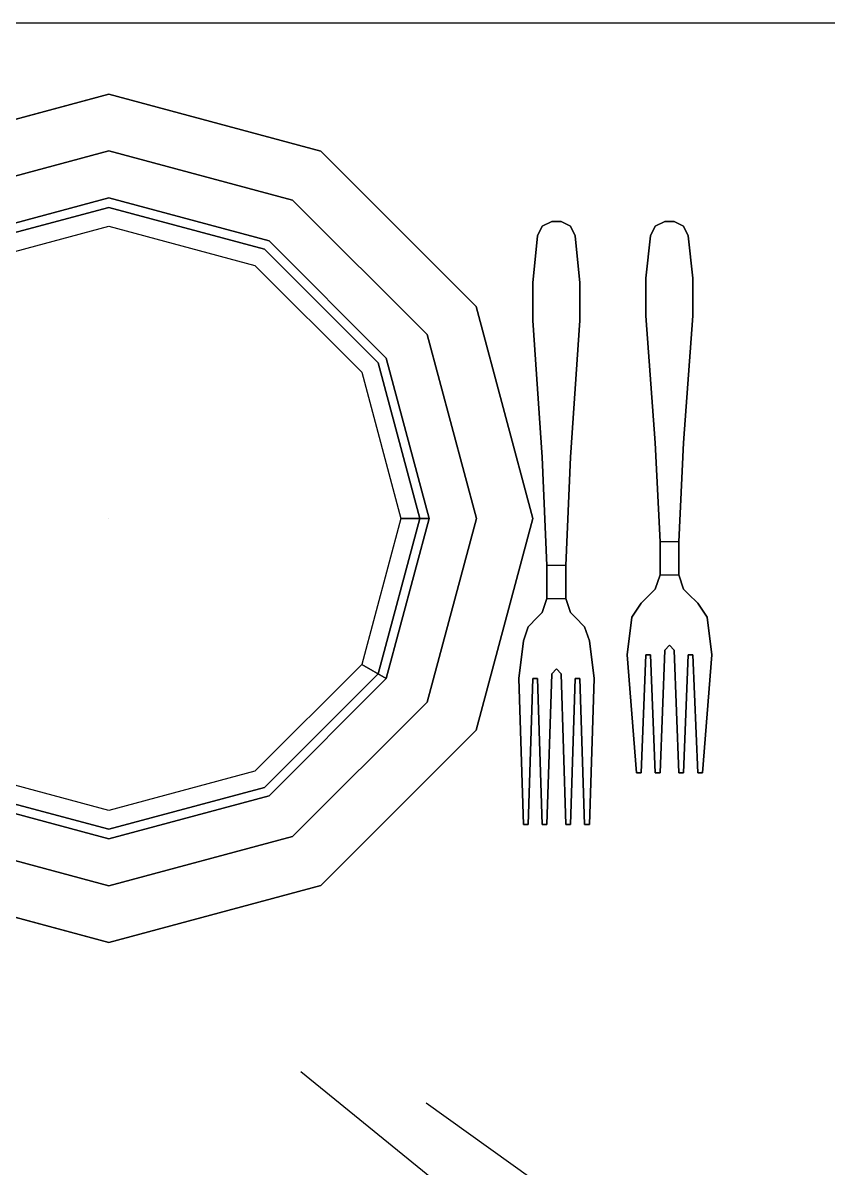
# Model space of a CAD drawing. Extents: x 15.9 to 33.1, y 12.3 to 21.3.
# Drawn here: x 23.3325 to 23.5956, y 14.3668 to 14.741 of the extents above; entities that cross this region are included whole.
import ezdxf

# ---------------------------------------------------------------- set-up
doc = ezdxf.new("R2010")
doc.units = 0
doc.header["$LTSCALE"] = 0.5
doc.header["$MEASUREMENT"] = 0
doc.layers.get('0').update_dxf_attribs({"linetype": 'CONTINUOUS'})

# ---------------------------------------------------------------- blocks, each defined once
blk = doc.blocks.new('A$C403C54AD')
for p, q in [((0.83575, 1.53256, -0.0006), (1.99923, 1.53256, -0.0006)), ((1.92199, 1.33837, -0.03581), (1.91891, 1.34298, -0.03534)), ((1.92199, 1.33837, -0.03888), (1.91891, 1.34298, -0.03842)), ((1.88351, 1.33067, -0.03581), (1.88197, 1.33529, -0.03534)), ((1.88351, 1.33067, -0.03888), (1.88197, 1.33529, -0.03842)), ((1.78922, 1.18993, 0.03663), (1.95298, 1.05694, 0.03663)), ((1.83016, 1.1797, 0.03663), (1.90181, 1.12855, 0.03663))]:
    blk.add_line(p, q)
at = {"linetype": 'ByBlock'}
for points, invisible_edges in [([(1.72651, 1.50922, -0.02349), (1.72651, 1.49075, -0.02349), (1.66648, 1.47466, -0.02349), (1.65725, 1.49066, -0.02349)], 5), ([(1.72651, 1.47535, -0.03734), (1.72651, 1.50922, -0.02811), (1.65725, 1.49066, -0.02811), (1.67418, 1.46133, -0.03734)], 5), ([(1.79578, 1.49066, -0.02349), (1.78654, 1.47466, -0.02349), (1.72651, 1.49075, -0.02349), (1.72651, 1.50922, -0.02349)], 5), ([(1.77884, 1.46133, -0.03734), (1.79578, 1.49066, -0.02811), (1.72651, 1.50922, -0.02811), (1.72651, 1.47535, -0.03734)], 5), ([(1.72651, 1.49075, -0.02349), (1.72651, 1.47228, -0.02965), (1.67572, 1.45867, -0.02965), (1.66648, 1.47466, -0.02349)], 5), ([(1.78654, 1.47466, -0.02349), (1.7773, 1.45867, -0.02965), (1.72651, 1.47228, -0.02965), (1.72651, 1.49075, -0.02349)], 5), ([(1.81715, 1.42302, -0.03734), (1.84648, 1.43995, -0.02811), (1.79578, 1.49066, -0.02811), (1.77884, 1.46133, -0.03734)], 5), ([(1.84648, 1.43995, -0.02349), (1.83048, 1.43072, -0.02349), (1.78654, 1.47466, -0.02349), (1.79578, 1.49066, -0.02349)], 5), ([(1.72651, 1.46612, -0.04658), (1.72651, 1.47535, -0.03734), (1.67418, 1.46133, -0.03734), (1.6788, 1.45333, -0.04658)], 5), ([(1.77423, 1.45333, -0.04658), (1.77884, 1.46133, -0.03734), (1.72651, 1.47535, -0.03734), (1.72651, 1.46612, -0.04658)], 5), ([(1.83048, 1.43072, -0.02349), (1.81449, 1.42148, -0.02965), (1.7773, 1.45867, -0.02965), (1.78654, 1.47466, -0.02349)], 5), ([(1.72651, 1.47228, -0.02965), (1.72651, 1.37069, -0.02965), (1.72651, 1.37069, -0.02965), (1.67572, 1.45867, -0.02965)], 5), ([(1.7773, 1.45867, -0.02965), (1.72651, 1.37069, -0.02965), (1.72651, 1.37069, -0.02965), (1.72651, 1.47228, -0.02965)], 5), ([(1.80916, 1.4184, -0.04658), (1.81715, 1.42302, -0.03734), (1.77884, 1.46133, -0.03734), (1.77423, 1.45333, -0.04658)], 5), ([(1.67572, 1.45867, -0.02965), (1.72651, 1.37069, -0.02965), (1.72651, 1.37069, -0.02965), (1.63853, 1.42148, -0.02965)], 5), ([(1.81449, 1.42148, -0.02965), (1.72651, 1.37069, -0.02965), (1.72651, 1.37069, -0.02965), (1.7773, 1.45867, -0.02965)], 5), ([(1.83118, 1.37069, -0.03734), (1.86504, 1.37069, -0.02811), (1.84648, 1.43995, -0.02811), (1.81715, 1.42302, -0.03734)], 5), ([(1.86504, 1.37069, -0.02349), (1.84657, 1.37069, -0.02349), (1.83048, 1.43072, -0.02349), (1.84648, 1.43995, -0.02349)], 5), ([(1.84657, 1.37069, -0.02349), (1.8281, 1.37069, -0.02965), (1.81449, 1.42148, -0.02965), (1.83048, 1.43072, -0.02349)], 5), ([(1.82194, 1.37069, -0.04658), (1.83118, 1.37069, -0.03734), (1.81715, 1.42302, -0.03734), (1.80916, 1.4184, -0.04658)], 4), ([(1.63853, 1.42148, -0.02965), (1.72651, 1.37069, -0.02965), (1.72651, 1.37069, -0.02965), (1.62492, 1.37069, -0.02965)], 5), ([(1.8281, 1.37069, -0.02965), (1.72651, 1.37069, -0.02965), (1.72651, 1.37069, -0.02965), (1.81449, 1.42148, -0.02965)], 5), ([(1.62492, 1.37069, -0.02965), (1.72651, 1.37069, -0.02965), (1.72651, 1.37069, -0.02965), (1.63853, 1.3199, -0.02965)], 5), ([(1.63853, 1.3199, -0.02965), (1.72651, 1.37069, -0.02965), (1.72651, 1.37069, -0.02965), (1.67572, 1.28271, -0.02965)], 5), ([(1.67572, 1.28271, -0.02965), (1.72651, 1.37069, -0.02965), (1.72651, 1.37069, -0.02965), (1.72651, 1.2691, -0.02965)], 5), ([(1.72651, 1.2691, -0.02965), (1.72651, 1.37069, -0.02965), (1.72651, 1.37069, -0.02965), (1.7773, 1.28271, -0.02965)], 5), ([(1.81449, 1.3199, -0.02965), (1.72651, 1.37069, -0.02965), (1.72651, 1.37069, -0.02965), (1.8281, 1.37069, -0.02965)], 5), ([(1.7773, 1.28271, -0.02965), (1.72651, 1.37069, -0.02965), (1.72651, 1.37069, -0.02965), (1.81449, 1.3199, -0.02965)], 5), ([(1.83048, 1.31066, -0.02349), (1.81449, 1.3199, -0.02965), (1.8281, 1.37069, -0.02965), (1.84657, 1.37069, -0.02349)], 5), ([(1.81715, 1.31836, -0.03734), (1.84648, 1.30143, -0.02811), (1.86504, 1.37069, -0.02811), (1.83118, 1.37069, -0.03734)], 5), ([(1.84648, 1.30143, -0.02349), (1.83048, 1.31066, -0.02349), (1.84657, 1.37069, -0.02349), (1.86504, 1.37069, -0.02349)], 5), ([(1.77423, 1.28804, -0.04658), (1.77884, 1.28005, -0.03734), (1.81715, 1.31836, -0.03734), (1.80916, 1.32297, -0.04658)], 1), ([(1.78654, 1.26672, -0.02349), (1.7773, 1.28271, -0.02965), (1.81449, 1.3199, -0.02965), (1.83048, 1.31066, -0.02349)], 5), ([(1.77884, 1.28005, -0.03734), (1.79578, 1.25072, -0.02811), (1.84648, 1.30143, -0.02811), (1.81715, 1.31836, -0.03734)], 5), ([(1.79578, 1.25072, -0.02349), (1.78654, 1.26672, -0.02349), (1.83048, 1.31066, -0.02349), (1.84648, 1.30143, -0.02349)], 5), ([(1.6788, 1.28804, -0.04658), (1.67418, 1.28005, -0.03734), (1.72651, 1.26602, -0.03734), (1.72651, 1.27526, -0.04658)], 5), ([(1.72651, 1.27526, -0.04658), (1.72651, 1.26602, -0.03734), (1.77884, 1.28005, -0.03734), (1.77423, 1.28804, -0.04658)], 5), ([(1.67418, 1.28005, -0.03734), (1.65725, 1.25072, -0.02811), (1.72651, 1.23216, -0.02811), (1.72651, 1.26602, -0.03734)], 5), ([(1.66648, 1.26672, -0.02349), (1.67572, 1.28271, -0.02965), (1.72651, 1.2691, -0.02965), (1.72651, 1.25063, -0.02349)], 5), ([(1.72651, 1.25063, -0.02349), (1.72651, 1.2691, -0.02965), (1.7773, 1.28271, -0.02965), (1.78654, 1.26672, -0.02349)], 5), ([(1.72651, 1.26602, -0.03734), (1.72651, 1.23216, -0.02811), (1.79578, 1.25072, -0.02811), (1.77884, 1.28005, -0.03734)], 5), ([(1.65725, 1.25072, -0.02349), (1.66648, 1.26672, -0.02349), (1.72651, 1.25063, -0.02349), (1.72651, 1.23216, -0.02349)], 5), ([(1.72651, 1.23216, -0.02349), (1.72651, 1.25063, -0.02349), (1.78654, 1.26672, -0.02349), (1.79578, 1.25072, -0.02349)], 5)]:
    blk.add_3dface(points, dxfattribs=dict(at, invisible_edges=invisible_edges))
for points in [[(1.72651, 1.50922, -0.02811), (1.72651, 1.50922, -0.02349), (1.65725, 1.49066, -0.02349), (1.65725, 1.49066, -0.02811)], [(1.79578, 1.49066, -0.02811), (1.79578, 1.49066, -0.02349), (1.72651, 1.50922, -0.02349), (1.72651, 1.50922, -0.02811)], [(1.84648, 1.43995, -0.02811), (1.84648, 1.43995, -0.02349), (1.79578, 1.49066, -0.02349), (1.79578, 1.49066, -0.02811)], [(1.86504, 1.37069, -0.02811), (1.86504, 1.37069, -0.02349), (1.84648, 1.43995, -0.02349), (1.84648, 1.43995, -0.02811)], [(1.80916, 1.32297, -0.04658), (1.81715, 1.31836, -0.03734), (1.83118, 1.37069, -0.03734), (1.82194, 1.37069, -0.04658)], [(1.84648, 1.30143, -0.02811), (1.84648, 1.30143, -0.02349), (1.86504, 1.37069, -0.02349), (1.86504, 1.37069, -0.02811)], [(1.79578, 1.25072, -0.02811), (1.79578, 1.25072, -0.02349), (1.84648, 1.30143, -0.02349), (1.84648, 1.30143, -0.02811)], [(1.65725, 1.25072, -0.02811), (1.65725, 1.25072, -0.02349), (1.72651, 1.23216, -0.02349), (1.72651, 1.23216, -0.02811)], [(1.72651, 1.23216, -0.02811), (1.72651, 1.23216, -0.02349), (1.79578, 1.25072, -0.02349), (1.79578, 1.25072, -0.02811)]]:
    blk.add_3dface(points, dxfattribs=at)
for points, invisible_edges in [([(1.87427, 1.46766, -0.03413), (1.8712, 1.46766, -0.03413), (1.86812, 1.46612, -0.03397), (1.87735, 1.46612, -0.03397)], 4), ([(1.87427, 1.46766, -0.03827), (1.8712, 1.46766, -0.03827), (1.86812, 1.46612, -0.0386), (1.87735, 1.46612, -0.0386)], 4), ([(1.91121, 1.46766, -0.03413), (1.90814, 1.46766, -0.03413), (1.90506, 1.46612, -0.03397), (1.91429, 1.46612, -0.03397)], 4), ([(1.91121, 1.46766, -0.03827), (1.90814, 1.46766, -0.03827), (1.90506, 1.46612, -0.0386), (1.91429, 1.46612, -0.0386)], 4), ([(1.87889, 1.46304, -0.03421), (1.86658, 1.46304, -0.03421), (1.86504, 1.44765, -0.03425), (1.88043, 1.44765, -0.03425)], 5), ([(1.87889, 1.46304, -0.03884), (1.86658, 1.46304, -0.03884), (1.86504, 1.44765, -0.03888), (1.88043, 1.44765, -0.03888)], 5), ([(1.86812, 1.46612, -0.03397), (1.87735, 1.46612, -0.03397), (1.87889, 1.46304, -0.03421), (1.86658, 1.46304, -0.03421)], 5), ([(1.86812, 1.46612, -0.0386), (1.87735, 1.46612, -0.0386), (1.87889, 1.46304, -0.03884), (1.86658, 1.46304, -0.03884)], 5), ([(1.91583, 1.46304, -0.03421), (1.90352, 1.46304, -0.03421), (1.90198, 1.44919, -0.03425), (1.91737, 1.44919, -0.03425)], 5), ([(1.91583, 1.46304, -0.03884), (1.90352, 1.46304, -0.03884), (1.90198, 1.44919, -0.03888), (1.91737, 1.44919, -0.03888)], 5), ([(1.90506, 1.46612, -0.03397), (1.91429, 1.46612, -0.03397), (1.91583, 1.46304, -0.03421), (1.90352, 1.46304, -0.03421)], 5), ([(1.90506, 1.46612, -0.0386), (1.91429, 1.46612, -0.0386), (1.91583, 1.46304, -0.03884), (1.90352, 1.46304, -0.03884)], 5), ([(1.90198, 1.44919, -0.03425), (1.91737, 1.44919, -0.03425), (1.91737, 1.43687, -0.03392), (1.90198, 1.43687, -0.03392)], 5), ([(1.90198, 1.44919, -0.03888), (1.91737, 1.44919, -0.03888), (1.91737, 1.43687, -0.03855), (1.90198, 1.43687, -0.03855)], 5), ([(1.86504, 1.44765, -0.03425), (1.88043, 1.44765, -0.03425), (1.88043, 1.43534, -0.03392), (1.86504, 1.43534, -0.03392)], 5), ([(1.86504, 1.44765, -0.03888), (1.88043, 1.44765, -0.03888), (1.88043, 1.43534, -0.03855), (1.86504, 1.43534, -0.03855)], 5), ([(1.91737, 1.43687, -0.03392), (1.90198, 1.43687, -0.03392), (1.90506, 1.39532, -0.03153), (1.91429, 1.39532, -0.03153)], 5), ([(1.91737, 1.43687, -0.03855), (1.90198, 1.43687, -0.03855), (1.90506, 1.39532, -0.03461), (1.91429, 1.39532, -0.03461)], 5), ([(1.90198, 1.43687, -0.03855), (1.90198, 1.43687, -0.03392), (1.90506, 1.39532, -0.03153), (1.90506, 1.39532, -0.03461)], 4), ([(1.91429, 1.39532, -0.03461), (1.91429, 1.39532, -0.03153), (1.91737, 1.43687, -0.03392), (1.91737, 1.43687, -0.03855)], 1), ([(1.88043, 1.43534, -0.03392), (1.86504, 1.43534, -0.03392), (1.86812, 1.3907, -0.03153), (1.87735, 1.3907, -0.03153)], 5), ([(1.88043, 1.43534, -0.03855), (1.86504, 1.43534, -0.03855), (1.86812, 1.3907, -0.03461), (1.87735, 1.3907, -0.03461)], 5), ([(1.86504, 1.43534, -0.03855), (1.86504, 1.43534, -0.03392), (1.86812, 1.3907, -0.03153), (1.86812, 1.3907, -0.03461)], 4), ([(1.87735, 1.3907, -0.03461), (1.87735, 1.3907, -0.03153), (1.88043, 1.43534, -0.03392), (1.88043, 1.43534, -0.03855)], 1), ([(1.90506, 1.39532, -0.03153), (1.91429, 1.39532, -0.03153), (1.91275, 1.36299, -0.02863), (1.9066, 1.36299, -0.02863)], 1), ([(1.90506, 1.39532, -0.03153), (1.90506, 1.39532, -0.03461), (1.9066, 1.36299, -0.03122), (1.9066, 1.36299, -0.02863)], 5), ([(1.90506, 1.39532, -0.03461), (1.91429, 1.39532, -0.03461), (1.91275, 1.36299, -0.03122), (1.9066, 1.36299, -0.03122)], 1), ([(1.91275, 1.36299, -0.02863), (1.91275, 1.36299, -0.03122), (1.91429, 1.39532, -0.03461), (1.91429, 1.39532, -0.03153)], 5), ([(1.86812, 1.3907, -0.03153), (1.87735, 1.3907, -0.03153), (1.87581, 1.3553, -0.02863), (1.86966, 1.3553, -0.02863)], 1), ([(1.86812, 1.3907, -0.03153), (1.86812, 1.3907, -0.03461), (1.86966, 1.3553, -0.03122), (1.86966, 1.3553, -0.02863)], 5), ([(1.86812, 1.3907, -0.03461), (1.87735, 1.3907, -0.03461), (1.87581, 1.3553, -0.03122), (1.86966, 1.3553, -0.03122)], 1), ([(1.87581, 1.3553, -0.02863), (1.87581, 1.3553, -0.03122), (1.87735, 1.3907, -0.03461), (1.87735, 1.3907, -0.03153)], 5), ([(1.9066, 1.36299, -0.03122), (1.9066, 1.36299, -0.02863), (1.9066, 1.35222, -0.03071), (1.9066, 1.35222, -0.0333)], 5), ([(1.91275, 1.35222, -0.0333), (1.91275, 1.35222, -0.03071), (1.91275, 1.36299, -0.02863), (1.91275, 1.36299, -0.03122)], 5), ([(1.86966, 1.3553, -0.03122), (1.86966, 1.3553, -0.02863), (1.86966, 1.34452, -0.03071), (1.86966, 1.34452, -0.0333)], 5), ([(1.87581, 1.34452, -0.0333), (1.87581, 1.34452, -0.03071), (1.87581, 1.3553, -0.02863), (1.87581, 1.3553, -0.03122)], 5), ([(1.9066, 1.35222, -0.03071), (1.91275, 1.35222, -0.03071), (1.91429, 1.3476, -0.03306), (1.90506, 1.3476, -0.03306)], 4), ([(1.9066, 1.35222, -0.0333), (1.91275, 1.35222, -0.0333), (1.91429, 1.3476, -0.03584), (1.90506, 1.3476, -0.03584)], 4), ([(1.9066, 1.35222, -0.03071), (1.9066, 1.35222, -0.0333), (1.90506, 1.3476, -0.03584), (1.90506, 1.3476, -0.03306)], 5), ([(1.91275, 1.35222, -0.0333), (1.91275, 1.35222, -0.03071), (1.91429, 1.3476, -0.03306), (1.91429, 1.3476, -0.03584)], 5), ([(1.91429, 1.3476, -0.03306), (1.90506, 1.3476, -0.03306), (1.90352, 1.34606, -0.0341), (1.91583, 1.34606, -0.0341)], 5), ([(1.91429, 1.3476, -0.03584), (1.90506, 1.3476, -0.03584), (1.90352, 1.34606, -0.03718), (1.91583, 1.34606, -0.03718)], 5), ([(1.90506, 1.3476, -0.03584), (1.90506, 1.3476, -0.03306), (1.90352, 1.34606, -0.0341), (1.90352, 1.34606, -0.03718)], 1), ([(1.91429, 1.3476, -0.03306), (1.91429, 1.3476, -0.03584), (1.91583, 1.34606, -0.03718), (1.91583, 1.34606, -0.0341)], 1), ([(1.86966, 1.34452, -0.03071), (1.87581, 1.34452, -0.03071), (1.87735, 1.33991, -0.03306), (1.86812, 1.33991, -0.03306)], 4), ([(1.86966, 1.34452, -0.03071), (1.86966, 1.34452, -0.0333), (1.86812, 1.33991, -0.03584), (1.86812, 1.33991, -0.03306)], 5), ([(1.86966, 1.34452, -0.0333), (1.87581, 1.34452, -0.0333), (1.87735, 1.33991, -0.03584), (1.86812, 1.33991, -0.03584)], 4), ([(1.87581, 1.34452, -0.0333), (1.87581, 1.34452, -0.03071), (1.87735, 1.33991, -0.03306), (1.87735, 1.33991, -0.03584)], 5), ([(1.91583, 1.34606, -0.03718), (1.90352, 1.34606, -0.03718), (1.90044, 1.34298, -0.03842), (1.91891, 1.34298, -0.03842)], 5), ([(1.91583, 1.34606, -0.0341), (1.90352, 1.34606, -0.0341), (1.90044, 1.34298, -0.03534), (1.91891, 1.34298, -0.03534)], 5), ([(1.87735, 1.33991, -0.03306), (1.86812, 1.33991, -0.03306), (1.86658, 1.33837, -0.0341), (1.87889, 1.33837, -0.0341)], 5), ([(1.87735, 1.33991, -0.03584), (1.86812, 1.33991, -0.03584), (1.86658, 1.33837, -0.03718), (1.87889, 1.33837, -0.03718)], 5), ([(1.86812, 1.33991, -0.03584), (1.86812, 1.33991, -0.03306), (1.86658, 1.33837, -0.0341), (1.86658, 1.33837, -0.03718)], 1), ([(1.87735, 1.33991, -0.03306), (1.87735, 1.33991, -0.03584), (1.87889, 1.33837, -0.03718), (1.87889, 1.33837, -0.0341)], 1), ([(1.90044, 1.34298, -0.03534), (1.91891, 1.34298, -0.03534), (1.92199, 1.33837, -0.03581), (1.89736, 1.33837, -0.03581)], 5), ([(1.90044, 1.34298, -0.03842), (1.91891, 1.34298, -0.03842), (1.92199, 1.33837, -0.03888), (1.89736, 1.33837, -0.03888)], 5), ([(1.90044, 1.34298, -0.03842), (1.90044, 1.34298, -0.03534), (1.89736, 1.33837, -0.03581), (1.89736, 1.33837, -0.03888)], 4), ([(1.91891, 1.34298, -0.03534), (1.91891, 1.34298, -0.03842), (1.92199, 1.33837, -0.03888), (1.92199, 1.33837, -0.03581)], 4), ([(1.87889, 1.33837, -0.03718), (1.86658, 1.33837, -0.03718), (1.8635, 1.33529, -0.03842), (1.88197, 1.33529, -0.03842)], 5), ([(1.87889, 1.33837, -0.0341), (1.86658, 1.33837, -0.0341), (1.8635, 1.33529, -0.03534), (1.88197, 1.33529, -0.03534)], 5), ([(1.89736, 1.33837, -0.03581), (1.90352, 1.32605, -0.03521), (1.90198, 1.32605, -0.03521), (1.89582, 1.32605, -0.03521)], 5), ([(1.89736, 1.33837, -0.03888), (1.90352, 1.32605, -0.03829), (1.90198, 1.32605, -0.03829), (1.89582, 1.32605, -0.03829)], 5), ([(1.89736, 1.33837, -0.03581), (1.89736, 1.33837, -0.03888), (1.89582, 1.32605, -0.03829), (1.89582, 1.32605, -0.03521)], 1), ([(1.89736, 1.33837, -0.03581), (1.90968, 1.32925, -0.0356), (1.90814, 1.32759, -0.03545), (1.90352, 1.32605, -0.03521)], 13), ([(1.89736, 1.33837, -0.03581), (1.90968, 1.32925, -0.0356), (1.92199, 1.33837, -0.03581), (1.89736, 1.33837, -0.03581)], 7), ([(1.89736, 1.33837, -0.03888), (1.90968, 1.32925, -0.03868), (1.90814, 1.32759, -0.03853), (1.90352, 1.32605, -0.03829)], 13), ([(1.89736, 1.33837, -0.03888), (1.90968, 1.32925, -0.03868), (1.92199, 1.33837, -0.03888), (1.89736, 1.33837, -0.03888)], 7), ([(1.92199, 1.33837, -0.03581), (1.90968, 1.32925, -0.0356), (1.91121, 1.32759, -0.03545), (1.91583, 1.32605, -0.03521)], 13), ([(1.92199, 1.33837, -0.03888), (1.90968, 1.32925, -0.03868), (1.91121, 1.32759, -0.03853), (1.91583, 1.32605, -0.03829)], 13), ([(1.92199, 1.33837, -0.03581), (1.91583, 1.32605, -0.03521), (1.91737, 1.32605, -0.03521), (1.92353, 1.32605, -0.03521)], 5), ([(1.92199, 1.33837, -0.03888), (1.91583, 1.32605, -0.03829), (1.91737, 1.32605, -0.03829), (1.92353, 1.32605, -0.03829)], 5), ([(1.92199, 1.33837, -0.03888), (1.92199, 1.33837, -0.03581), (1.92353, 1.32605, -0.03521), (1.92353, 1.32605, -0.03829)], 1), ([(1.8635, 1.33529, -0.03534), (1.88197, 1.33529, -0.03534), (1.88351, 1.33067, -0.03581), (1.86196, 1.33067, -0.03581)], 5), ([(1.8635, 1.33529, -0.03842), (1.88197, 1.33529, -0.03842), (1.88351, 1.33067, -0.03888), (1.86196, 1.33067, -0.03888)], 5), ([(1.8635, 1.33529, -0.03842), (1.8635, 1.33529, -0.03534), (1.86196, 1.33067, -0.03581), (1.86196, 1.33067, -0.03888)], 4), ([(1.88197, 1.33529, -0.03534), (1.88197, 1.33529, -0.03842), (1.88351, 1.33067, -0.03888), (1.88351, 1.33067, -0.03581)], 4), ([(1.86196, 1.33067, -0.03581), (1.86658, 1.31836, -0.03521), (1.86504, 1.31836, -0.03521), (1.86042, 1.31836, -0.03521)], 5), ([(1.86196, 1.33067, -0.03888), (1.86658, 1.31836, -0.03829), (1.86504, 1.31836, -0.03829), (1.86042, 1.31836, -0.03829)], 5), ([(1.86196, 1.33067, -0.03581), (1.86196, 1.33067, -0.03888), (1.86042, 1.31836, -0.03829), (1.86042, 1.31836, -0.03521)], 1), ([(1.86196, 1.33067, -0.03581), (1.87273, 1.32156, -0.0356), (1.8712, 1.3199, -0.03545), (1.86658, 1.31836, -0.03521)], 13), ([(1.86196, 1.33067, -0.03581), (1.87273, 1.32156, -0.0356), (1.88351, 1.33067, -0.03581), (1.86196, 1.33067, -0.03581)], 7), ([(1.86196, 1.33067, -0.03888), (1.87273, 1.32156, -0.03868), (1.88351, 1.33067, -0.03888), (1.86196, 1.33067, -0.03888)], 7), ([(1.86196, 1.33067, -0.03888), (1.87273, 1.32156, -0.03868), (1.8712, 1.3199, -0.03853), (1.86658, 1.31836, -0.03829)], 13), ([(1.88351, 1.33067, -0.03581), (1.87273, 1.32156, -0.0356), (1.87427, 1.3199, -0.03545), (1.87889, 1.31836, -0.03521)], 13), ([(1.88351, 1.33067, -0.03888), (1.87273, 1.32156, -0.03868), (1.87427, 1.3199, -0.03853), (1.87889, 1.31836, -0.03829)], 13), ([(1.88351, 1.33067, -0.03581), (1.87889, 1.31836, -0.03521), (1.88043, 1.31836, -0.03521), (1.88505, 1.31836, -0.03521)], 5), ([(1.88351, 1.33067, -0.03888), (1.87889, 1.31836, -0.03829), (1.88043, 1.31836, -0.03829), (1.88505, 1.31836, -0.03829)], 5), ([(1.88351, 1.33067, -0.03888), (1.88351, 1.33067, -0.03581), (1.88505, 1.31836, -0.03521), (1.88505, 1.31836, -0.03829)], 1), ([(1.90198, 1.32605, -0.03521), (1.89582, 1.32605, -0.03521), (1.8989, 1.28757, -0.02811), (1.90044, 1.28757, -0.02811)], 1), ([(1.90198, 1.32605, -0.03829), (1.89582, 1.32605, -0.03829), (1.8989, 1.28757, -0.03119), (1.90044, 1.28757, -0.03119)], 1), ([(1.90352, 1.32605, -0.03521), (1.90814, 1.32759, -0.03545), (1.9066, 1.28757, -0.02811), (1.90506, 1.28757, -0.02811)], 1), ([(1.90352, 1.32605, -0.03829), (1.90814, 1.32759, -0.03853), (1.9066, 1.28757, -0.03119), (1.90506, 1.28757, -0.03119)], 1), ([(1.91121, 1.32759, -0.03545), (1.91583, 1.32605, -0.03521), (1.91429, 1.28757, -0.02811), (1.91275, 1.28757, -0.02811)], 1), ([(1.91121, 1.32759, -0.03853), (1.91583, 1.32605, -0.03829), (1.91429, 1.28757, -0.03119), (1.91275, 1.28757, -0.03119)], 1), ([(1.91737, 1.32605, -0.03521), (1.92353, 1.32605, -0.03521), (1.92045, 1.28757, -0.02811), (1.91891, 1.28757, -0.02811)], 1), ([(1.91737, 1.32605, -0.03829), (1.92353, 1.32605, -0.03829), (1.92045, 1.28757, -0.03119), (1.91891, 1.28757, -0.03119)], 1), ([(1.86504, 1.31836, -0.03521), (1.86042, 1.31836, -0.03521), (1.86196, 1.27064, -0.02811), (1.8635, 1.27064, -0.02811)], 1), ([(1.86504, 1.31836, -0.03829), (1.86042, 1.31836, -0.03829), (1.86196, 1.27064, -0.03119), (1.8635, 1.27064, -0.03119)], 1), ([(1.86658, 1.31836, -0.03521), (1.8712, 1.3199, -0.03545), (1.86966, 1.27064, -0.02811), (1.86812, 1.27064, -0.02811)], 1), ([(1.86658, 1.31836, -0.03829), (1.8712, 1.3199, -0.03853), (1.86966, 1.27064, -0.03119), (1.86812, 1.27064, -0.03119)], 1), ([(1.87427, 1.3199, -0.03545), (1.87889, 1.31836, -0.03521), (1.87735, 1.27064, -0.02811), (1.87581, 1.27064, -0.02811)], 1), ([(1.87427, 1.3199, -0.03853), (1.87889, 1.31836, -0.03829), (1.87735, 1.27064, -0.03119), (1.87581, 1.27064, -0.03119)], 1), ([(1.88043, 1.31836, -0.03521), (1.88505, 1.31836, -0.03521), (1.88351, 1.27064, -0.02811), (1.88197, 1.27064, -0.02811)], 1), ([(1.88043, 1.31836, -0.03829), (1.88505, 1.31836, -0.03829), (1.88351, 1.27064, -0.03119), (1.88197, 1.27064, -0.03119)], 1)]:
    blk.add_3dface(points, dxfattribs=dict(invisible_edges=invisible_edges))
for points in [[(1.8712, 1.46766, -0.03827), (1.8712, 1.46766, -0.03413), (1.86812, 1.46612, -0.03397), (1.86812, 1.46612, -0.0386)], [(1.87427, 1.46766, -0.03413), (1.87427, 1.46766, -0.03827), (1.8712, 1.46766, -0.03827), (1.8712, 1.46766, -0.03413)], [(1.87735, 1.46612, -0.0386), (1.87735, 1.46612, -0.03397), (1.87427, 1.46766, -0.03413), (1.87427, 1.46766, -0.03827)], [(1.90814, 1.46766, -0.03827), (1.90814, 1.46766, -0.03413), (1.90506, 1.46612, -0.03397), (1.90506, 1.46612, -0.0386)], [(1.91121, 1.46766, -0.03413), (1.91121, 1.46766, -0.03827), (1.90814, 1.46766, -0.03827), (1.90814, 1.46766, -0.03413)], [(1.91429, 1.46612, -0.0386), (1.91429, 1.46612, -0.03397), (1.91121, 1.46766, -0.03413), (1.91121, 1.46766, -0.03827)], [(1.86658, 1.46304, -0.03884), (1.86658, 1.46304, -0.03421), (1.86504, 1.44765, -0.03425), (1.86504, 1.44765, -0.03888)], [(1.86812, 1.46612, -0.03397), (1.86812, 1.46612, -0.0386), (1.86658, 1.46304, -0.03884), (1.86658, 1.46304, -0.03421)], [(1.87889, 1.46304, -0.03421), (1.87889, 1.46304, -0.03884), (1.87735, 1.46612, -0.0386), (1.87735, 1.46612, -0.03397)], [(1.88043, 1.44765, -0.03888), (1.88043, 1.44765, -0.03425), (1.87889, 1.46304, -0.03421), (1.87889, 1.46304, -0.03884)], [(1.90352, 1.46304, -0.03884), (1.90352, 1.46304, -0.03421), (1.90198, 1.44919, -0.03425), (1.90198, 1.44919, -0.03888)], [(1.90506, 1.46612, -0.03397), (1.90506, 1.46612, -0.0386), (1.90352, 1.46304, -0.03884), (1.90352, 1.46304, -0.03421)], [(1.91583, 1.46304, -0.03421), (1.91583, 1.46304, -0.03884), (1.91429, 1.46612, -0.0386), (1.91429, 1.46612, -0.03397)], [(1.91737, 1.44919, -0.03888), (1.91737, 1.44919, -0.03425), (1.91583, 1.46304, -0.03421), (1.91583, 1.46304, -0.03884)], [(1.90198, 1.44919, -0.03425), (1.90198, 1.44919, -0.03888), (1.90198, 1.43687, -0.03855), (1.90198, 1.43687, -0.03392)], [(1.91737, 1.43687, -0.03392), (1.91737, 1.43687, -0.03855), (1.91737, 1.44919, -0.03888), (1.91737, 1.44919, -0.03425)], [(1.86504, 1.44765, -0.03425), (1.86504, 1.44765, -0.03888), (1.86504, 1.43534, -0.03855), (1.86504, 1.43534, -0.03392)], [(1.88043, 1.43534, -0.03392), (1.88043, 1.43534, -0.03855), (1.88043, 1.44765, -0.03888), (1.88043, 1.44765, -0.03425)], [(1.91275, 1.36299, -0.02863), (1.9066, 1.36299, -0.02863), (1.9066, 1.35222, -0.03071), (1.91275, 1.35222, -0.03071)], [(1.91275, 1.36299, -0.03122), (1.9066, 1.36299, -0.03122), (1.9066, 1.35222, -0.0333), (1.91275, 1.35222, -0.0333)], [(1.87581, 1.3553, -0.02863), (1.86966, 1.3553, -0.02863), (1.86966, 1.34452, -0.03071), (1.87581, 1.34452, -0.03071)], [(1.87581, 1.3553, -0.03122), (1.86966, 1.3553, -0.03122), (1.86966, 1.34452, -0.0333), (1.87581, 1.34452, -0.0333)], [(1.90352, 1.34606, -0.0341), (1.90352, 1.34606, -0.03718), (1.90044, 1.34298, -0.03842), (1.90044, 1.34298, -0.03534)], [(1.91583, 1.34606, -0.03718), (1.91583, 1.34606, -0.0341), (1.91891, 1.34298, -0.03534), (1.91891, 1.34298, -0.03842)], [(1.86658, 1.33837, -0.0341), (1.86658, 1.33837, -0.03718), (1.8635, 1.33529, -0.03842), (1.8635, 1.33529, -0.03534)], [(1.87889, 1.33837, -0.03718), (1.87889, 1.33837, -0.0341), (1.88197, 1.33529, -0.03534), (1.88197, 1.33529, -0.03842)], [(1.90968, 1.32925, -0.03868), (1.90968, 1.32925, -0.0356), (1.90814, 1.32759, -0.03545), (1.90814, 1.32759, -0.03853)], [(1.91121, 1.32759, -0.03545), (1.91121, 1.32759, -0.03853), (1.90968, 1.32925, -0.03868), (1.90968, 1.32925, -0.0356)], [(1.89582, 1.32605, -0.03829), (1.89582, 1.32605, -0.03521), (1.8989, 1.28757, -0.02811), (1.8989, 1.28757, -0.03119)], [(1.90044, 1.28757, -0.02811), (1.90044, 1.28757, -0.03119), (1.90198, 1.32605, -0.03829), (1.90198, 1.32605, -0.03521)], [(1.90352, 1.32605, -0.03829), (1.90352, 1.32605, -0.03521), (1.90198, 1.32605, -0.03521), (1.90198, 1.32605, -0.03829)], [(1.90352, 1.32605, -0.03829), (1.90352, 1.32605, -0.03521), (1.90506, 1.28757, -0.02811), (1.90506, 1.28757, -0.03119)], [(1.9066, 1.28757, -0.03119), (1.9066, 1.28757, -0.02811), (1.90814, 1.32759, -0.03545), (1.90814, 1.32759, -0.03853)], [(1.91121, 1.32759, -0.03853), (1.91121, 1.32759, -0.03545), (1.91275, 1.28757, -0.02811), (1.91275, 1.28757, -0.03119)], [(1.91429, 1.28757, -0.02811), (1.91429, 1.28757, -0.03119), (1.91583, 1.32605, -0.03829), (1.91583, 1.32605, -0.03521)], [(1.91737, 1.32605, -0.03521), (1.91737, 1.32605, -0.03829), (1.91583, 1.32605, -0.03829), (1.91583, 1.32605, -0.03521)], [(1.91737, 1.32605, -0.03521), (1.91737, 1.32605, -0.03829), (1.91891, 1.28757, -0.03119), (1.91891, 1.28757, -0.02811)], [(1.92045, 1.28757, -0.02811), (1.92045, 1.28757, -0.03119), (1.92353, 1.32605, -0.03829), (1.92353, 1.32605, -0.03521)], [(1.87273, 1.32156, -0.03868), (1.87273, 1.32156, -0.0356), (1.8712, 1.3199, -0.03545), (1.8712, 1.3199, -0.03853)], [(1.87427, 1.3199, -0.03545), (1.87427, 1.3199, -0.03853), (1.87273, 1.32156, -0.03868), (1.87273, 1.32156, -0.0356)], [(1.86042, 1.31836, -0.03829), (1.86042, 1.31836, -0.03521), (1.86196, 1.27064, -0.02811), (1.86196, 1.27064, -0.03119)], [(1.8635, 1.27064, -0.02811), (1.8635, 1.27064, -0.03119), (1.86504, 1.31836, -0.03829), (1.86504, 1.31836, -0.03521)], [(1.86658, 1.31836, -0.03829), (1.86658, 1.31836, -0.03521), (1.86504, 1.31836, -0.03521), (1.86504, 1.31836, -0.03829)], [(1.86658, 1.31836, -0.03829), (1.86658, 1.31836, -0.03521), (1.86812, 1.27064, -0.02811), (1.86812, 1.27064, -0.03119)], [(1.86966, 1.27064, -0.03119), (1.86966, 1.27064, -0.02811), (1.8712, 1.3199, -0.03545), (1.8712, 1.3199, -0.03853)], [(1.87427, 1.3199, -0.03853), (1.87427, 1.3199, -0.03545), (1.87581, 1.27064, -0.02811), (1.87581, 1.27064, -0.03119)], [(1.87735, 1.27064, -0.02811), (1.87735, 1.27064, -0.03119), (1.87889, 1.31836, -0.03829), (1.87889, 1.31836, -0.03521)], [(1.88043, 1.31836, -0.03521), (1.88043, 1.31836, -0.03829), (1.87889, 1.31836, -0.03829), (1.87889, 1.31836, -0.03521)], [(1.88043, 1.31836, -0.03521), (1.88043, 1.31836, -0.03829), (1.88197, 1.27064, -0.03119), (1.88197, 1.27064, -0.02811)], [(1.88351, 1.27064, -0.02811), (1.88351, 1.27064, -0.03119), (1.88505, 1.31836, -0.03829), (1.88505, 1.31836, -0.03521)], [(1.8989, 1.28757, -0.03119), (1.8989, 1.28757, -0.02811), (1.90044, 1.28757, -0.02811), (1.90044, 1.28757, -0.03119)], [(1.90506, 1.28757, -0.03119), (1.90506, 1.28757, -0.02811), (1.9066, 1.28757, -0.02811), (1.9066, 1.28757, -0.03119)], [(1.91275, 1.28757, -0.03119), (1.91275, 1.28757, -0.02811), (1.91429, 1.28757, -0.02811), (1.91429, 1.28757, -0.03119)], [(1.91891, 1.28757, -0.03119), (1.91891, 1.28757, -0.02811), (1.92045, 1.28757, -0.02811), (1.92045, 1.28757, -0.03119)], [(1.86196, 1.27064, -0.03119), (1.86196, 1.27064, -0.02811), (1.8635, 1.27064, -0.02811), (1.8635, 1.27064, -0.03119)], [(1.86812, 1.27064, -0.03119), (1.86812, 1.27064, -0.02811), (1.86966, 1.27064, -0.02811), (1.86966, 1.27064, -0.03119)], [(1.87581, 1.27064, -0.03119), (1.87581, 1.27064, -0.02811), (1.87735, 1.27064, -0.02811), (1.87735, 1.27064, -0.03119)], [(1.88197, 1.27064, -0.03119), (1.88197, 1.27064, -0.02811), (1.88351, 1.27064, -0.02811), (1.88351, 1.27064, -0.03119)]]:
    blk.add_3dface(points)

msp = doc.modelspace()

# ---------------------------------------------------------------- block references
msp.add_blockref('A$C403C54AD', (21.63411, 13.20843, 0.0006))

doc.saveas('drawing.dxf')
